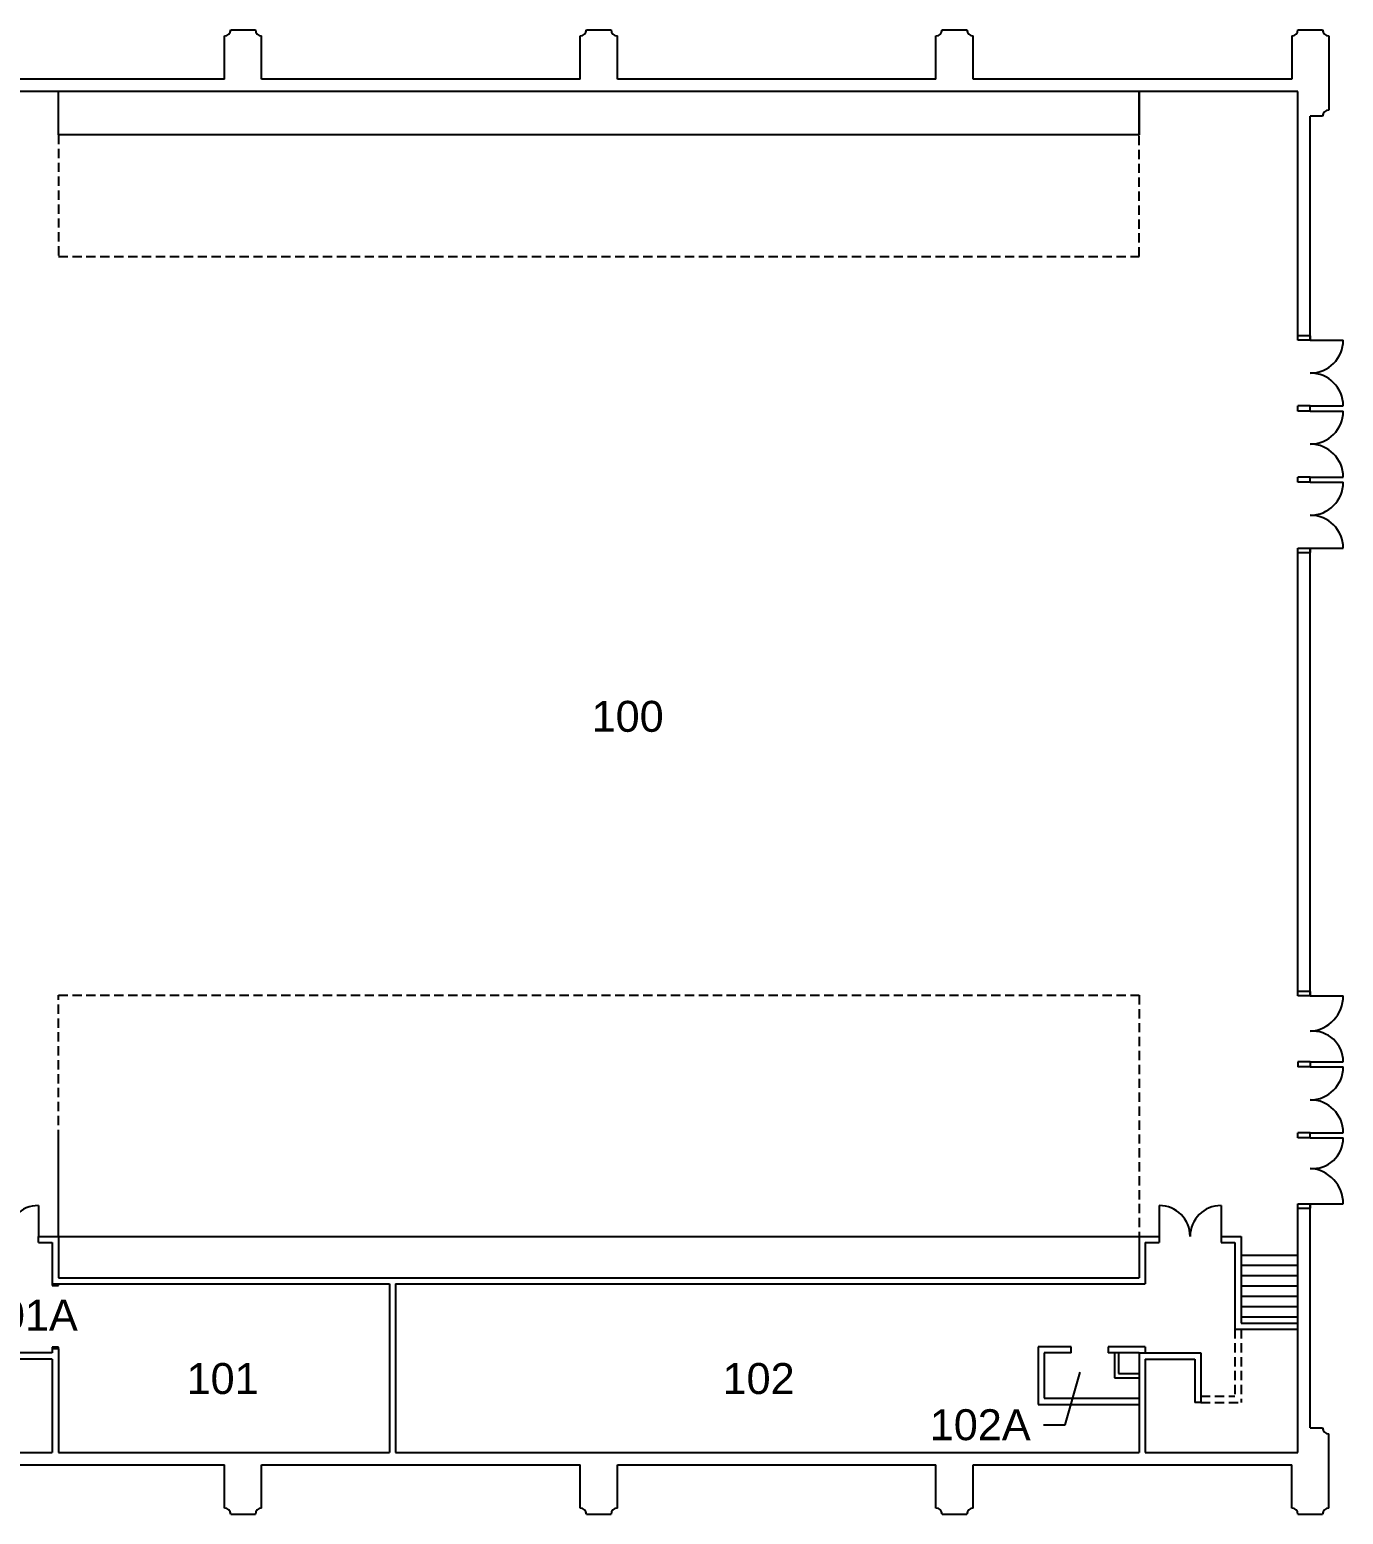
# Model space of a CAD drawing. Header units: inches. Extents: x 6 to 3619, y -312 to 2801.
# Drawn here: x 2345 to 3619, y 93 to 1533 of the extents above; entities that cross this region are included whole.
import ezdxf
from ezdxf.enums import TextEntityAlignment as Align

# ---------------------------------------------------------------- set-up
doc = ezdxf.new("R2010")
doc.units = ezdxf.units.IN
doc.header["$MEASUREMENT"] = 0
doc.linetypes.add('HIDDEN', pattern=[0.375, 0.25, -0.125])
for name, color, linetype in [('A-DOOR', 4, 'Continuous'), ('A-FLOR-STRS', 4, 'Continuous'), ('A-PFLOR-TEXT', 3, 'Continuous'), ('A-WALL', 5, 'Continuous'), ('A-WALL-JAMB', 6, 'Continuous')]:
    doc.layers.add(name, color=color, linetype=linetype)
doc.styles.get("Standard").update_dxf_attribs({"font": 'ARIAL.TTF'})

msp = doc.modelspace()

# ---------------------------------------------------------------- linework, layer by layer
for p, q in [((2373.1, 1431.3), (2373.1, 1473.3)), ((3421.1, 1473.3), (3421.1, 1431.3)), ((3421.1, 1431.3), (3421.1, 1473.3)), ((3421.1, 1431.3), (2373.1, 1431.3)), ((2373.1, 362.8), (3421.1, 362.8))]:
    msp.add_line(p, q)
at = {"linetype": 'HIDDEN', "ltscale": 36}
for p, q in [((2373.1, 1431.3), (2373.1, 1313.3)), ((3421.1, 1313.3), (3421.1, 1431.3)), ((2373.1, 1313.3), (3421.1, 1313.3)), ((2373.1, 596.8), (3421.1, 596.8)), ((2373.1, 362.8), (2373.1, 596.8)), ((3421.1, 596.8), (3421.1, 362.8))]:
    msp.add_line(p, q, dxfattribs=at)
at = {"layer": 'A-DOOR'}
for p, q in [((3587.1, 1232.3), (3619.1, 1232.3)), ((3587.1, 1168.3), (3619.1, 1168.3)), ((3587.1, 1163.3), (3619.1, 1163.3)), ((3587.1, 1099.3), (3619.1, 1099.3)), ((3587.1, 1094.3), (3619.1, 1094.3)), ((3587.1, 1030.3), (3619.1, 1030.3)), ((3587.1, 596.3), (3619.1, 596.3)), ((3587.1, 532.3), (3619.1, 532.3)), ((3587.1, 527.3), (3619.1, 527.3)), ((3587.1, 463.3), (3619.1, 463.3)), ((3587.1, 458.3), (3619.1, 458.3)), ((2353.6, 392.8), (2353.6, 362.8)), ((3440.6, 392.8), (3440.6, 362.8)), ((3500.6, 392.8), (3500.6, 362.8)), ((3587.1, 394.3), (3619.1, 394.3))]:
    msp.add_line(p, q, dxfattribs=at)
for centre, radius, start, end in [((3587.1, 1232.3), 32, 270, 0), ((3587.1, 1168.3), 32, 0, 90), ((3587.1, 1163.3), 32, 270, 0), ((3587.1, 1099.3), 32, 0, 90), ((3587.1, 1094.3), 32, 270, 0), ((3587.1, 1030.3), 32, 0, 90), ((3584.5, 596.3), 34.6, 274.3059, 0), ((3589.5, 532.3), 29.6, 0, 94.6556), ((3587.1, 527.3), 32, 270, 0), ((3587.1, 463.3), 32, 0, 90), ((3589.5, 458.3), 29.6, 265.3444, 0), ((3584.5, 394.3), 34.6, 0, 85.6941), ((2353.6, 362.8), 30, 90, 180), ((3440.6, 362.8), 30, 0, 90), ((3500.6, 362.8), 30, 90, 180)]:
    msp.add_arc(centre, radius, start, end, dxfattribs=at)
at = {"layer": 'A-FLOR-STRS'}
for p, q in [((3520.1, 344.8), (3575.1, 344.8)), ((3520.1, 334.8), (3575.1, 334.8)), ((3520.1, 324.8), (3575.1, 324.8)), ((3520.1, 314.8), (3575.1, 314.8)), ((3520.1, 304.8), (3575.1, 304.8)), ((3520.1, 294.8), (3575.1, 294.8)), ((3520.1, 284.8), (3575.1, 284.8))]:
    msp.add_line(p, q, dxfattribs=at)
at = {"layer": 'A-PFLOR-TEXT'}
for p, q in [((2373.1, 362.8), (2373.1, 458.8)), ((3349.5, 180.1), (3364.1, 231.3)), ((3328.3, 180.1), (3349.5, 180.1))]:
    msp.add_line(p, q, dxfattribs=at)
at = {"layer": 'A-WALL'}
for p, q in [((2534.1, 1485.3), (2534.1, 1527.3)), ((2540.1, 1533.3), (2564.1, 1533.3)), ((2540.1, 1533.3), (2564.1, 1533.3)), ((2570.1, 1485.3), (2570.1, 1527.3)), ((2879.1, 1485.3), (2879.1, 1527.3)), ((2885.1, 1533.3), (2909.1, 1533.3)), ((2915.1, 1485.3), (2915.1, 1527.3)), ((3224.1, 1485.3), (3224.1, 1527.3)), ((3230.1, 1533.3), (3254.1, 1533.3)), ((3260.1, 1485.3), (3260.1, 1527.3)), ((3569.1, 1527.3), (3569.1, 1485.3)), ((3575.1, 1533.3), (3599.1, 1533.3)), ((3605.1, 1527.3), (3605.1, 1455.3)), ((2534.1, 1485.3), (2225.1, 1485.3)), ((2879.1, 1485.3), (2570.1, 1485.3)), ((3224.1, 1485.3), (2915.1, 1485.3)), ((3569.1, 1485.3), (3260.1, 1485.3)), ((3575.1, 1473.3), (2219.1, 1473.3)), ((3575.1, 1232.3), (3575.1, 1473.3)), ((3587.1, 1232.3), (3587.1, 1449.3)), ((3599.1, 1449.3), (3587.1, 1449.3)), ((3575.1, 596.3), (3575.1, 1030.3)), ((3587.1, 596.3), (3587.1, 1030.3)), ((3575.1, 153.3), (3575.1, 394.3)), ((3587.1, 177.3), (3587.1, 394.3)), ((2353.6, 356.8), (2353.6, 362.8)), ((2353.6, 362.8), (2373.1, 362.8)), ((2373.1, 362.8), (2373.1, 322.8)), ((3421.1, 362.8), (3421.1, 322.8)), ((3421.1, 362.8), (3440.6, 362.8)), ((3440.6, 362.8), (3440.6, 356.8)), ((3500.6, 362.8), (3520.1, 362.8)), ((3500.6, 362.8), (3500.6, 356.8)), ((3520.1, 362.8), (3520.1, 278.8)), ((2353.6, 356.8), (2367.1, 356.8)), ((2367.1, 356.8), (2367.1, 315.3)), ((3427.1, 356.8), (3427.1, 316.8)), ((3427.1, 356.8), (3440.6, 356.8)), ((3500.6, 356.8), (3514.1, 356.8)), ((3514.1, 356.8), (3514.1, 272.8)), ((2373.1, 322.8), (3421.1, 322.8)), ((2373.1, 316.8), (2694.1, 316.8)), ((2694.1, 316.8), (2694.1, 153.3)), ((2700.1, 316.8), (3427.1, 316.8)), ((2700.1, 316.8), (2700.1, 153.3)), ((3520.1, 278.8), (3575.1, 278.8)), ((3514.1, 272.8), (3575.1, 272.8)), ((2367.1, 249.8), (2309.1, 249.8)), ((2367.1, 253.8), (2367.1, 249.8)), ((2373.1, 253.8), (2373.1, 153.3)), ((3323.1, 255.8), (3323.1, 199.8)), ((3355.1, 255.8), (3323.1, 255.8)), ((3323.3, 249.4), (3323.3, 201)), ((3355.1, 249.8), (3329.1, 249.8)), ((3329.1, 249.8), (3329.1, 205.8)), ((3355.1, 249.8), (3355.1, 255.8)), ((3391.1, 255.8), (3391.1, 249.8)), ((3427.1, 255.8), (3391.1, 255.8)), ((3421.1, 249.8), (3391.1, 249.8)), ((3397.1, 249.8), (3397.1, 225.8)), ((3401.1, 249.8), (3401.1, 229.8)), ((3421.1, 249.8), (3421.1, 153.3)), ((3421.1, 249.8), (3427.1, 249.8)), ((3427.1, 255.8), (3427.1, 249.8)), ((3427.1, 249.8), (3481.1, 249.8)), ((3481.1, 249.8), (3481.1, 201.8)), ((2367.1, 243.8), (2315.1, 243.8)), ((2367.1, 243.8), (2367.1, 153.3)), ((3427.1, 243.8), (3427.1, 153.3)), ((3427.1, 243.8), (3475.1, 243.8)), ((3475.1, 243.8), (3475.1, 201.8)), ((3397.1, 225.8), (3421.1, 225.8)), ((3401.1, 229.8), (3421.1, 229.8)), ((3329.1, 205.8), (3421.1, 205.8)), ((3481.1, 201.8), (3475.1, 201.8)), ((3323.1, 199.8), (3421.1, 199.8)), ((3587.1, 177.3), (3599.1, 177.3)), ((3605.1, 99.3), (3605.1, 171.3)), ((2219.1, 153.3), (2367.1, 153.3)), ((2373.1, 153.3), (2694.1, 153.3)), ((2700.1, 153.3), (3421.1, 153.3)), ((3427.1, 153.3), (3575.1, 153.3)), ((2225.1, 141.3), (2534.1, 141.3)), ((2534.1, 99.3), (2534.1, 141.3)), ((2570.1, 141.3), (2879.1, 141.3)), ((2570.1, 99.3), (2570.1, 141.3)), ((2879.1, 99.3), (2879.1, 141.3)), ((2915.1, 141.3), (3224.1, 141.3)), ((2915.1, 99.3), (2915.1, 141.3)), ((3224.1, 99.3), (3224.1, 141.3)), ((3260.1, 141.3), (3569.1, 141.3)), ((3260.1, 99.3), (3260.1, 141.3)), ((3569.1, 99.3), (3569.1, 141.3)), ((2540.1, 93.3), (2564.1, 93.3)), ((2885.1, 93.3), (2909.1, 93.3)), ((3230.1, 93.3), (3254.1, 93.3)), ((3575.1, 93.3), (3599.1, 93.3))]:
    msp.add_line(p, q, dxfattribs=at)
at = {"layer": 'A-WALL', "linetype": 'HIDDEN', "ltscale": 36}
for p, q in [((3514.1, 272.8), (3514.1, 207.8)), ((3520.1, 272.8), (3520.1, 201.8)), ((3481.1, 207.8), (3514.1, 207.8)), ((3481.1, 201.8), (3520.1, 201.8))]:
    msp.add_line(p, q, dxfattribs=at)
at = {"layer": 'A-WALL'}
for centre, start, end in [((2534.1, 1533.3), 270, 0), ((2534.1, 1533.3), 270, 0), ((2570.1, 1533.3), 180, 270), ((2570.1, 1533.3), 180, 270), ((2879.1, 1533.3), 270, 0), ((2915.1, 1533.3), 180, 270), ((3224.1, 1533.3), 270, 0), ((3260.1, 1533.3), 180, 270), ((3569.1, 1533.3), 270, 0), ((3605.1, 1533.3), 180, 270), ((3605.1, 1449.3), 90, 180), ((3605.1, 177.3), 180, 270), ((2534.1, 93.3), 0, 90), ((2570.1, 93.3), 90, 180), ((2879.1, 93.3), 0, 90), ((2915.1, 93.3), 90, 180), ((3224.1, 93.3), 0, 90), ((3260.1, 93.3), 90, 180), ((3569.1, 93.3), 0, 90), ((3605.1, 93.3), 90, 180)]:
    msp.add_arc(centre, 6, start, end, dxfattribs=at)
at = {"layer": 'A-WALL-JAMB'}
for p, q in [((3587.1, 1236.3), (3575.1, 1236.3)), ((3575.1, 1232.3), (3575.1, 1236.3)), ((3587.1, 1232.3), (3575.1, 1232.3)), ((3587.1, 1236.3), (3587.1, 1232.3)), ((3587.1, 1168.3), (3575.1, 1168.3)), ((3575.1, 1163.3), (3575.1, 1168.3)), ((3587.1, 1163.3), (3587.1, 1168.3)), ((3587.1, 1163.3), (3575.1, 1163.3)), ((3587.1, 1099.3), (3575.1, 1099.3)), ((3575.1, 1094.3), (3575.1, 1099.3)), ((3587.1, 1094.3), (3587.1, 1099.3)), ((3587.1, 1094.3), (3575.1, 1094.3)), ((3575.1, 1030.3), (3587.1, 1030.3)), ((3575.1, 1026.3), (3575.1, 1030.3)), ((3575.1, 1026.3), (3587.1, 1026.3)), ((3587.1, 1030.3), (3587.1, 1026.3)), ((3587.1, 600.3), (3575.1, 600.3)), ((3575.1, 596.3), (3575.1, 600.3)), ((3587.1, 596.3), (3575.1, 596.3)), ((3587.1, 600.3), (3587.1, 596.3)), ((3587.1, 532.3), (3575.1, 532.3)), ((3575.1, 532.3), (3575.1, 527.3)), ((3587.1, 527.3), (3575.1, 527.3)), ((3587.1, 532.3), (3587.1, 527.3)), ((3587.1, 463.3), (3575.1, 463.3)), ((3575.1, 458.3), (3575.1, 463.3)), ((3587.1, 458.3), (3587.1, 463.3)), ((3587.1, 458.3), (3575.1, 458.3)), ((3575.1, 394.3), (3587.1, 394.3)), ((3575.1, 390.3), (3575.1, 394.3)), ((3575.1, 390.3), (3587.1, 390.3)), ((3587.1, 394.3), (3587.1, 390.3)), ((2367.1, 316.8), (2373.1, 316.8)), ((2367.1, 316.8), (2367.1, 315.3)), ((2367.1, 315.3), (2373.1, 315.3)), ((2373.1, 315.3), (2373.1, 316.8)), ((2367.1, 255.3), (2367.1, 253.8)), ((2373.1, 255.3), (2367.1, 255.3)), ((2373.1, 253.8), (2367.1, 253.8)), ((2373.1, 253.8), (2373.1, 255.3))]:
    msp.add_line(p, q, dxfattribs=at)

# ---------------------------------------------------------------- texts
at = {"layer": 'A-PFLOR-TEXT'}
for s, p in [('100', (2925.1, 852.3)), ('101A', (2342.9, 271.5)), ('101', (2532.3, 210)), ('102', (3052.1, 210)), ('102A', (3267, 165.2))]:
    msp.add_text(s, height=30, dxfattribs=at).set_placement(p, align=Align.CENTER)

doc.saveas('drawing.dxf')
